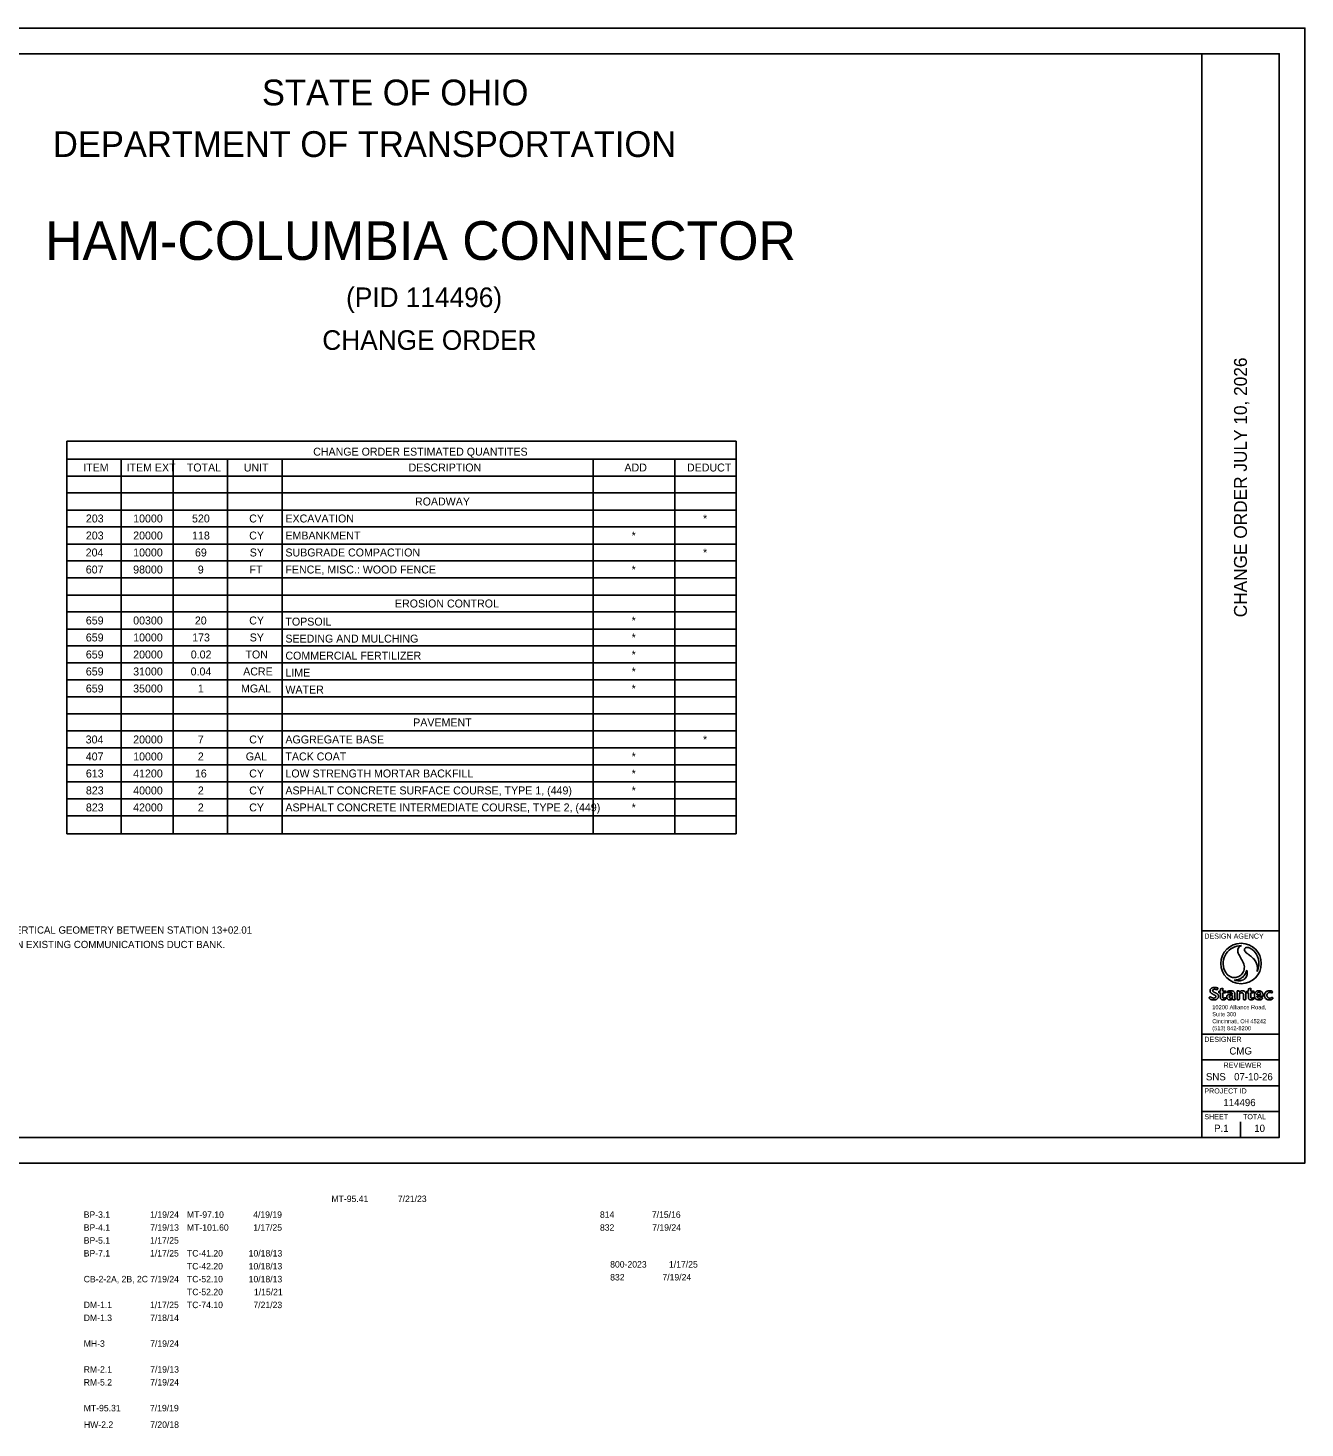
# Model space of a CAD drawing. Extents: x -42 to 202, y -27 to 49.
# Drawn here: x 9.26 to 34, y -5.13 to 22 of the extents above; entities that cross this region are included whole.
import ezdxf

# ---------------------------------------------------------------- set-up
doc = ezdxf.new("R2010")
doc.units = 0
for name, color, linetype in [('GM_X_Adjacent_County', 7, 'Continuous'), ('GM_X_County', 7, 'Continuous'), ('GM_X_Section', 7, 'Continuous'), ('GM_X_Township', 7, 'Continuous')]:
    doc.layers.add(name, color=color, linetype=linetype)

msp = doc.modelspace()

# ---------------------------------------------------------------- linework, layer by layer
at = {"layer": 'GM_X_Adjacent_County'}
for p, q in [((32, 0.5), (32, 21.5)), ((32, 4.5), (33.5, 4.5)), ((32, 2.5), (33.5, 2.5)), ((32, 2), (33.5, 2)), ((32, 1.5), (33.5, 1.5)), ((32, 1), (33.5, 1))]:
    msp.add_line(p, q, dxfattribs=at)
msp.add_lwpolyline([(1.5, 21.5), (33.5, 21.5), (33.5, 0.5), (1.5, 0.5)], close=True, dxfattribs=at)
at = {"layer": 'GM_X_County'}
for p, q in [((32.302, 3.358), (32.314, 3.392)), ((32.362, 3.336), (32.331, 3.336)), ((32.331, 3.336), (32.331, 3.303)), ((32.331, 3.303), (32.362, 3.303)), ((32.409, 3.389), (32.362, 3.376)), ((32.362, 3.376), (32.362, 3.336)), ((32.409, 3.336), (32.409, 3.389)), ((32.472, 3.336), (32.409, 3.336)), ((32.409, 3.219), (32.409, 3.303)), ((32.409, 3.303), (32.46, 3.303)), ((32.46, 3.303), (32.472, 3.336)), ((32.492, 3.325), (32.506, 3.297)), ((32.725, 3.337), (32.684, 3.337)), ((32.684, 3.337), (32.684, 3.184)), ((32.728, 3.317), (32.725, 3.337)), ((32.731, 3.184), (32.731, 3.285)), ((32.903, 3.336), (32.873, 3.336)), ((32.873, 3.336), (32.873, 3.303)), ((32.873, 3.303), (32.904, 3.303)), ((32.951, 3.389), (32.903, 3.376)), ((32.903, 3.376), (32.903, 3.336)), ((32.95, 3.219), (32.951, 3.303)), ((32.951, 3.336), (32.951, 3.389)), ((33.013, 3.336), (32.951, 3.336)), ((32.951, 3.303), (33.002, 3.303)), ((33.002, 3.303), (33.013, 3.336)), ((33.141, 3.265), (33.068, 3.265)), ((33.359, 3.296), (33.37, 3.327)), ((32.596, 3.247), (32.596, 3.209)), ((33.068, 3.236), (33.19, 3.236))]:
    msp.add_line(p, q, dxfattribs=at)
for points in [[(32.769, 4.215), (32.769, 4.215)], [(32.968, 4.147), (32.968, 4.147)]]:
    msp.add_lwpolyline(points, dxfattribs=at)
msp.add_circle((32.762, 3.869), 0.392, dxfattribs=at)
for start, end in [(88.7666, 203.6845), (88.7601, 88.7666), (333.7815, 53.4326), (247.1184, 251.458)]:
    msp.add_arc((32.762, 3.869), 0.346, start, end, dxfattribs=at)
for points, degree in [([(32.769, 4.215), (32.761, 4.213), (32.741, 4.209), (32.715, 4.183), (32.696, 4.14), (32.699, 4.091), (32.716, 4.045), (32.742, 3.999), (32.768, 3.949), (32.798, 3.902), (32.819, 3.854), (32.828, 3.802), (32.822, 3.749), (32.807, 3.702), (32.777, 3.658), (32.739, 3.627), (32.698, 3.609), (32.661, 3.597), (32.62, 3.597), (32.575, 3.604), (32.53, 3.624), (32.482, 3.665), (32.459, 3.705), (32.445, 3.73)], 3), ([(32.769, 4.215), (32.769, 4.215), (32.769, 4.215), (32.769, 4.215)], 2), ([(33.072, 3.716), (33.075, 3.728), (33.08, 3.751), (33.079, 3.788), (33.076, 3.82), (33.066, 3.85), (33.055, 3.884), (33.036, 3.922), (33.008, 3.957), (32.971, 3.994), (32.926, 4.027), (32.879, 4.065), (32.841, 4.093), (32.828, 4.127), (32.828, 4.152), (32.841, 4.169), (32.857, 4.181), (32.879, 4.183), (32.905, 4.178), (32.936, 4.165), (32.957, 4.153), (32.968, 4.147)], 3), ([(32.627, 3.55), (32.636, 3.549), (32.656, 3.548), (32.69, 3.554), (32.728, 3.563), (32.763, 3.583), (32.795, 3.606), (32.824, 3.637), (32.849, 3.673), (32.865, 3.71), (32.869, 3.732), (32.872, 3.742)], 3), ([(32.872, 3.742), (32.874, 3.734), (32.881, 3.711), (32.882, 3.674), (32.876, 3.633), (32.855, 3.596), (32.827, 3.562), (32.786, 3.543), (32.742, 3.533), (32.697, 3.532), (32.666, 3.538), (32.652, 3.541)], 3), ([(32.314, 3.392), (32.312, 3.393), (32.302, 3.398), (32.284, 3.402), (32.262, 3.405), (32.242, 3.406), (32.225, 3.404), (32.209, 3.401), (32.193, 3.395), (32.179, 3.385), (32.168, 3.371), (32.162, 3.357), (32.16, 3.344), (32.161, 3.332), (32.163, 3.321), (32.168, 3.311), (32.174, 3.303), (32.181, 3.295), (32.19, 3.288), (32.201, 3.282), (32.214, 3.275), (32.229, 3.268), (32.244, 3.262), (32.256, 3.255), (32.266, 3.248), (32.272, 3.24), (32.274, 3.231), (32.274, 3.223), (32.27, 3.214), (32.263, 3.206), (32.25, 3.2), (32.236, 3.198), (32.219, 3.199), (32.205, 3.202), (32.194, 3.208), (32.184, 3.212), (32.178, 3.218), (32.172, 3.22), (32.166, 3.222), (32.161, 3.222), (32.155, 3.22), (32.15, 3.216), (32.146, 3.209), (32.146, 3.203), (32.147, 3.196), (32.152, 3.189), (32.162, 3.179), (32.181, 3.17), (32.203, 3.164), (32.226, 3.163), (32.245, 3.163), (32.262, 3.165), (32.277, 3.17), (32.293, 3.177), (32.308, 3.189), (32.319, 3.203), (32.324, 3.22), (32.325, 3.236), (32.323, 3.25), (32.317, 3.261), (32.311, 3.273), (32.299, 3.282), (32.286, 3.291), (32.271, 3.298), (32.255, 3.305), (32.239, 3.312), (32.225, 3.32), (32.216, 3.328), (32.212, 3.337), (32.211, 3.345), (32.213, 3.353), (32.219, 3.36), (32.226, 3.365), (32.236, 3.369), (32.248, 3.369), (32.26, 3.369), (32.271, 3.367), (32.282, 3.365), (32.293, 3.362), (32.299, 3.359), (32.302, 3.358)], 3), ([(32.362, 3.303), (32.362, 3.273), (32.362, 3.242), (32.362, 3.207), (32.364, 3.198), (32.367, 3.187), (32.373, 3.179), (32.38, 3.173), (32.387, 3.168), (32.398, 3.164), (32.413, 3.163), (32.429, 3.163), (32.445, 3.165), (32.457, 3.172), (32.466, 3.179), (32.47, 3.187), (32.471, 3.194), (32.469, 3.2), (32.466, 3.204), (32.462, 3.206), (32.458, 3.207), (32.453, 3.207), (32.448, 3.206), (32.444, 3.202), (32.439, 3.199), (32.433, 3.196), (32.427, 3.194), (32.42, 3.195), (32.415, 3.198), (32.41, 3.202), (32.408, 3.21), (32.408, 3.215), (32.409, 3.219)], 3), ([(32.596, 3.275), (32.593, 3.275), (32.583, 3.275), (32.566, 3.274), (32.545, 3.273), (32.526, 3.269), (32.508, 3.261), (32.492, 3.248), (32.485, 3.229), (32.486, 3.211), (32.489, 3.196), (32.498, 3.183), (32.512, 3.171), (32.531, 3.164), (32.551, 3.163), (32.57, 3.166), (32.584, 3.171), (32.594, 3.178), (32.598, 3.183), (32.601, 3.185)], 3), ([(32.601, 3.185), (32.601, 3.184), (32.601, 3.18), (32.605, 3.174), (32.611, 3.167), (32.621, 3.163), (32.632, 3.163), (32.642, 3.165), (32.646, 3.173), (32.646, 3.181), (32.644, 3.192), (32.641, 3.221), (32.643, 3.252), (32.643, 3.285), (32.639, 3.302), (32.63, 3.316), (32.62, 3.327), (32.604, 3.336), (32.584, 3.341), (32.56, 3.342), (32.536, 3.34), (32.513, 3.335), (32.498, 3.328), (32.492, 3.325)], 3), ([(32.506, 3.297), (32.508, 3.298), (32.515, 3.302), (32.526, 3.305), (32.539, 3.308), (32.551, 3.309), (32.564, 3.309), (32.576, 3.305), (32.586, 3.299), (32.593, 3.291), (32.596, 3.282), (32.596, 3.277), (32.596, 3.275)], 3), ([(32.731, 3.285), (32.732, 3.286), (32.736, 3.289), (32.743, 3.293), (32.754, 3.3), (32.766, 3.304), (32.78, 3.304), (32.792, 3.3), (32.801, 3.291), (32.806, 3.28), (32.808, 3.265), (32.807, 3.244), (32.808, 3.216), (32.806, 3.193), (32.807, 3.177), (32.813, 3.169), (32.822, 3.163), (32.833, 3.163), (32.844, 3.165), (32.853, 3.172), (32.855, 3.184), (32.853, 3.207), (32.854, 3.234), (32.854, 3.264), (32.855, 3.283), (32.852, 3.3), (32.847, 3.311), (32.839, 3.323), (32.825, 3.333), (32.809, 3.341), (32.79, 3.341), (32.772, 3.34), (32.757, 3.335), (32.743, 3.329), (32.734, 3.321), (32.729, 3.318), (32.728, 3.317)], 3), ([(32.904, 3.303), (32.904, 3.273), (32.903, 3.242), (32.904, 3.207), (32.905, 3.198), (32.909, 3.187), (32.915, 3.179), (32.922, 3.173), (32.929, 3.168), (32.94, 3.164), (32.955, 3.163), (32.971, 3.163), (32.987, 3.165), (32.999, 3.172), (33.008, 3.179), (33.012, 3.187), (33.012, 3.194), (33.011, 3.2), (33.008, 3.204), (33.004, 3.206), (33, 3.207), (32.995, 3.207), (32.99, 3.206), (32.986, 3.202), (32.981, 3.199), (32.975, 3.196), (32.969, 3.194), (32.962, 3.195), (32.957, 3.198), (32.952, 3.202), (32.95, 3.21), (32.95, 3.215), (32.95, 3.219)], 3), ([(33.19, 3.236), (33.19, 3.24), (33.19, 3.252), (33.188, 3.271), (33.183, 3.292), (33.173, 3.308), (33.162, 3.322), (33.147, 3.332), (33.129, 3.339), (33.108, 3.341), (33.088, 3.34), (33.069, 3.334), (33.052, 3.325), (33.038, 3.311), (33.028, 3.295), (33.023, 3.277), (33.021, 3.258), (33.021, 3.238), (33.025, 3.22), (33.032, 3.202), (33.043, 3.186), (33.06, 3.174), (33.081, 3.164), (33.106, 3.163), (33.128, 3.163), (33.147, 3.167), (33.162, 3.174), (33.173, 3.184), (33.177, 3.194), (33.175, 3.202), (33.171, 3.209), (33.164, 3.211), (33.158, 3.211), (33.151, 3.209), (33.142, 3.204), (33.132, 3.197), (33.119, 3.195), (33.108, 3.194), (33.096, 3.197), (33.087, 3.204), (33.078, 3.211), (33.072, 3.221), (33.069, 3.23), (33.068, 3.234), (33.068, 3.236)], 3), ([(33.068, 3.265), (33.068, 3.267), (33.068, 3.27), (33.068, 3.278), (33.071, 3.287), (33.076, 3.296), (33.085, 3.304), (33.097, 3.309), (33.11, 3.309), (33.123, 3.305), (33.133, 3.299), (33.138, 3.287), (33.14, 3.276), (33.141, 3.269), (33.141, 3.265)], 3), ([(33.37, 3.327), (33.366, 3.33), (33.356, 3.335), (33.337, 3.34), (33.312, 3.343), (33.287, 3.34), (33.262, 3.332), (33.242, 3.318), (33.227, 3.3), (33.218, 3.278), (33.215, 3.255), (33.216, 3.23), (33.225, 3.209), (33.237, 3.192), (33.254, 3.178), (33.277, 3.167), (33.304, 3.163), (33.329, 3.164), (33.35, 3.17), (33.366, 3.177), (33.377, 3.187), (33.377, 3.197), (33.377, 3.205), (33.372, 3.209), (33.367, 3.212), (33.361, 3.212), (33.354, 3.211), (33.347, 3.205), (33.337, 3.201), (33.327, 3.197), (33.314, 3.196), (33.299, 3.197), (33.285, 3.204), (33.275, 3.215), (33.266, 3.228), (33.264, 3.243), (33.262, 3.257), (33.266, 3.272), (33.271, 3.285), (33.28, 3.296), (33.291, 3.304), (33.304, 3.309), (33.319, 3.31), (33.334, 3.309), (33.348, 3.304), (33.356, 3.299), (33.359, 3.296)], 3), ([(32.596, 3.209), (32.595, 3.208), (32.591, 3.205), (32.583, 3.2), (32.571, 3.196), (32.559, 3.195), (32.549, 3.198), (32.541, 3.202), (32.537, 3.208), (32.533, 3.215), (32.533, 3.222), (32.534, 3.229), (32.539, 3.236), (32.546, 3.24), (32.555, 3.244), (32.566, 3.246), (32.578, 3.246), (32.589, 3.247), (32.594, 3.247), (32.596, 3.247)], 3), ([(32.684, 3.184), (32.685, 3.182), (32.686, 3.177), (32.689, 3.17), (32.698, 3.163), (32.71, 3.163), (32.722, 3.164), (32.729, 3.172), (32.731, 3.179), (32.731, 3.182), (32.731, 3.184)], 3)]:
    msp.add_open_spline(points, degree=degree, dxfattribs=at)
at = {"layer": 'GM_X_Section'}
for p, q in [((10.017, 13.992), (22.979, 13.992)), ((10.017, 13.992), (10.017, 6.383)), ((22.979, 13.992), (22.979, 6.383)), ((10.017, 13.646), (22.979, 13.646)), ((11.071, 13.646), (11.071, 6.383)), ((12.075, 13.646), (12.075, 6.383)), ((13.13, 13.646), (13.13, 6.383)), ((14.184, 13.646), (14.184, 6.383)), ((20.212, 13.646), (20.212, 6.383)), ((21.793, 13.646), (21.793, 6.383)), ((10.017, 13.317), (22.979, 13.317)), ((10.017, 12.988), (22.979, 12.988)), ((10.017, 12.658), (22.979, 12.658)), ((10.017, 12.329), (22.979, 12.329)), ((10.017, 11.999), (22.979, 11.999)), ((10.017, 11.67), (22.979, 11.67)), ((10.017, 11.341), (22.979, 11.341)), ((10.017, 11.011), (22.979, 11.011)), ((10.017, 10.682), (22.979, 10.682)), ((10.017, 10.352), (22.979, 10.352)), ((10.017, 10.023), (22.979, 10.023)), ((10.017, 9.694), (22.979, 9.694)), ((10.017, 9.364), (22.979, 9.364)), ((10.017, 9.035), (22.979, 9.035)), ((10.017, 8.705), (22.979, 8.705)), ((10.017, 8.376), (22.979, 8.376)), ((10.017, 8.046), (22.979, 8.046)), ((10.017, 7.717), (22.979, 7.717)), ((10.017, 7.388), (22.979, 7.388)), ((10.017, 7.058), (22.979, 7.058)), ((10.017, 6.729), (22.979, 6.729)), ((10.017, 6.383), (22.979, 6.383)), ((32.75, 3.5), (32.75, 3.5)), ((32.375, 0.675), (32.375, 0.675)), ((32.75, 0.5), (32.75, 0.8))]:
    msp.add_line(p, q, dxfattribs=at)
at = {"layer": 'GM_X_Township'}
msp.add_lwpolyline([(0, 0), (34, 0), (34, 22), (0, 22)], close=True, dxfattribs=at)

# ---------------------------------------------------------------- texts
at = {"layer": 'GM_X_County'}
for s, height, p in [('STATE OF OHIO', 0.5, (13.795, 20.5)), ('DEPARTMENT OF TRANSPORTATION', 0.5, (9.747, 19.5)), ('HAM-COLUMBIA CONNECTOR', 0.75, (9.595, 17.505)), ('(PID 114496)', 0.38, (15.425, 16.591)), ('CHANGE ORDER', 0.38, (14.965, 15.762)), ('CHANGE ORDER ESTIMATED QUANTITES', 0.154, (14.788, 13.712)), ('ITEM', 0.154, (10.333, 13.405)), ('ITEM EXT', 0.154, (11.173, 13.405)), ('TOTAL', 0.154, (12.34, 13.405)), ('UNIT', 0.154, (13.443, 13.405)), ('DESCRIPTION', 0.154, (16.636, 13.405)), ('ADD', 0.154, (20.817, 13.405)), ('DEDUCT', 0.154, (22.029, 13.405)), ('ROADWAY', 0.154, (16.76, 12.746)), ('203', 0.154, (10.385, 12.417)), ('10000', 0.154, (11.301, 12.417)), ('520', 0.154, (12.441, 12.417)), ('CY', 0.154, (13.549, 12.417)), ('EXCAVATION', 0.154, (14.25, 12.417)), ('*', 0.154, (22.34, 12.417)), ('203', 0.154, (10.385, 12.087)), ('20000', 0.154, (11.301, 12.087)), ('118', 0.154, (12.442, 12.087)), ('CY', 0.154, (13.549, 12.087)), ('EMBANKMENT', 0.154, (14.25, 12.087)), ('*', 0.154, (20.957, 12.087)), ('204', 0.154, (10.381, 11.758)), ('10000', 0.154, (11.301, 11.758)), ('69', 0.154, (12.498, 11.758)), ('SY', 0.154, (13.559, 11.758)), ('SUBGRADE COMPACTION', 0.154, (14.25, 11.758)), ('*', 0.154, (22.34, 11.758)), ('607', 0.154, (10.383, 11.428)), ('98000', 0.154, (11.301, 11.428)), ('9', 0.154, (12.553, 11.428)), ('FT', 0.154, (13.555, 11.428)), ('FENCE, MISC.: WOOD FENCE', 0.154, (14.25, 11.428)), ('*', 0.154, (20.957, 11.428)), ('EROSION CONTROL', 0.154, (16.372, 10.769)), ('659', 0.154, (10.384, 10.44)), ('00300', 0.154, (11.301, 10.44)), ('20', 0.154, (12.496, 10.44)), ('CY', 0.154, (13.549, 10.44)), ('*', 0.154, (20.957, 10.44)), ('TOPSOIL', 0.154, (14.25, 10.418)), ('659', 0.154, (10.384, 10.111)), ('10000', 0.154, (11.301, 10.111)), ('173', 0.154, (12.444, 10.111)), ('SY', 0.154, (13.559, 10.111)), ('SEEDING AND MULCHING', 0.154, (14.25, 10.089)), ('*', 0.154, (20.957, 10.111)), ('659', 0.154, (10.384, 9.781)), ('20000', 0.154, (11.301, 9.781)), ('0.02', 0.154, (12.417, 9.781)), ('TON', 0.154, (13.476, 9.781)), ('COMMERCIAL FERTILIZER', 0.154, (14.25, 9.759)), ('*', 0.154, (20.957, 9.781)), ('659', 0.154, (10.384, 9.452)), ('31000', 0.154, (11.301, 9.452)), ('0.04', 0.154, (12.414, 9.452)), ('ACRE', 0.154, (13.432, 9.452)), ('LIME', 0.154, (14.25, 9.43)), ('*', 0.154, (20.957, 9.452)), ('659', 0.154, (10.384, 9.122)), ('35000', 0.154, (11.301, 9.122)), ('1', 0.154, (12.554, 9.122)), ('MGAL', 0.154, (13.39, 9.122)), ('WATER', 0.154, (14.25, 9.101)), ('*', 0.154, (20.957, 9.122)), ('PAVEMENT', 0.154, (16.725, 8.464)), ('304', 0.154, (10.381, 8.134)), ('20000', 0.154, (11.301, 8.134)), ('7', 0.154, (12.553, 8.134)), ('CY', 0.154, (13.549, 8.134)), ('AGGREGATE BASE', 0.154, (14.25, 8.134)), ('*', 0.154, (22.34, 8.134)), ('407', 0.154, (10.383, 7.805)), ('10000', 0.154, (11.301, 7.805)), ('2', 0.154, (12.554, 7.805)), ('GAL', 0.154, (13.482, 7.805)), ('TACK COAT', 0.154, (14.25, 7.805)), ('*', 0.154, (20.957, 7.805)), ('613', 0.154, (10.385, 7.475)), ('41200', 0.154, (11.301, 7.475)), ('16', 0.154, (12.497, 7.475)), ('CY', 0.154, (13.549, 7.475)), ('LOW STRENGTH MORTAR BACKFILL', 0.154, (14.25, 7.475)), ('*', 0.154, (20.957, 7.475)), ('823', 0.154, (10.385, 7.146)), ('40000', 0.154, (11.301, 7.146)), ('2', 0.154, (12.554, 7.146)), ('CY', 0.154, (13.549, 7.146)), ('ASPHALT CONCRETE SURFACE COURSE, TYPE 1, (449)', 0.154, (14.25, 7.146)), ('*', 0.154, (20.957, 7.146)), ('823', 0.154, (10.385, 6.817)), ('42000', 0.154, (11.301, 6.817)), ('2', 0.154, (12.554, 6.817)), ('CY', 0.154, (13.549, 6.817)), ('ASPHALT CONCRETE INTERMEDIATE COURSE, TYPE 2, (449)', 0.154, (14.25, 6.817)), ('*', 0.154, (20.957, 6.817)), ('REVISE SHARED USE PATH HORIZONTAL AND VERTICAL GEOMETRY BETWEEN STATION 13+02.01', 0.14, (4.622, 4.448)), ('AND STATION 17+89.92 TO AVOID IMPACTS TO AN EXISTING COMMUNICATIONS DUCT BANK. ', 0.14, (4.622, 4.168)), ('MT-95.41', 0.125, (15.141, -0.753)), ('7/21/23', 0.125, (16.428, -0.753)), ('BP-3.1', 0.125, (10.343, -1.06)), ('1/19/24', 0.125, (11.63, -1.06)), ('MT-97.10', 0.125, (12.343, -1.06)), ('4/19/19', 0.125, (13.626, -1.06)), ('814', 0.125, (20.343, -1.06)), ('7/15/16', 0.125, (21.348, -1.06)), ('BP-4.1', 0.125, (10.343, -1.31)), ('7/19/13', 0.125, (11.63, -1.31)), ('MT-101.60', 0.125, (12.343, -1.31)), ('1/17/25', 0.125, (13.627, -1.31)), ('832', 0.125, (20.343, -1.31)), ('7/19/24', 0.125, (21.355, -1.31)), ('BP-5.1', 0.125, (10.343, -1.56)), ('1/17/25', 0.125, (11.627, -1.56)), ('BP-7.1', 0.125, (10.343, -1.81)), ('1/17/25', 0.125, (11.627, -1.81)), ('TC-41.20', 0.125, (12.343, -1.81)), ('10/18/13', 0.125, (13.538, -1.81)), ('800-2023', 0.125, (20.541, -2.024)), ('1/17/25', 0.125, (21.68, -2.024)), ('TC-42.20', 0.125, (12.343, -2.06)), ('10/18/13', 0.125, (13.538, -2.06)), ('832', 0.125, (20.541, -2.274)), ('7/19/24', 0.125, (21.553, -2.274)), ('CB-2-2A, 2B, 2C', 0.125, (10.343, -2.31)), ('7/19/24', 0.125, (11.63, -2.31)), ('TC-52.10', 0.125, (12.343, -2.31)), ('TC-52.20', 0.125, (12.343, -2.56)), ('10/18/13', 0.125, (13.538, -2.31)), ('1/15/21', 0.125, (13.64, -2.56)), ('DM-1.1', 0.125, (10.343, -2.81)), ('1/17/25', 0.125, (11.627, -2.81)), ('TC-74.10', 0.125, (12.343, -2.81)), ('7/21/23', 0.125, (13.63, -2.81)), ('DM-1.3', 0.125, (10.343, -3.06)), ('7/18/14', 0.125, (11.63, -3.06)), ('MH-3', 0.125, (10.343, -3.56)), ('7/19/24', 0.125, (11.63, -3.56)), ('RM-2.1', 0.125, (10.343, -4.06)), ('7/19/13', 0.125, (11.63, -4.06)), ('RM-5.2', 0.125, (10.343, -4.31)), ('7/19/24', 0.125, (11.63, -4.31)), ('MT-95.31', 0.125, (10.343, -4.81)), ('7/19/19', 0.125, (11.626, -4.81)), ('HW-2.2', 0.125, (10.348, -5.131)), ('7/20/18', 0.125, (11.63, -5.131))]:
    msp.add_text(s, height=height, dxfattribs=at).set_placement(p)
for s, height, p in [('10200 Alliance Road,', 0.07948, (32.204, 2.982)), ('Suite 300', 0.0795, (32.204, 2.847)), ('Cincinnati, OH 45242', 0.07948, (32.204, 2.711)), ('(513) 842-8200', 0.07948, (32.204, 2.575))]:
    msp.add_text(s, height=height, rotation=360, dxfattribs=at).set_placement(p)
at = {"layer": 'GM_X_Section'}
msp.add_text('CHANGE ORDER JULY 10, 2026 ', height=0.25, rotation=90, dxfattribs=at).set_placement((32.875, 10.579))
for s, height, p in [('DESIGN AGENCY', 0.1, (32.05, 4.35)), ('DESIGNER', 0.1, (32.05, 2.35)), ('CMG', 0.14, (32.535, 2.105)), ('REVIEWER', 0.1, (32.422, 1.85)), ('SNS', 0.14, (32.081, 1.605)), ('07-10-26', 0.14, (32.627, 1.605)), ('PROJECT ID', 0.1, (32.05, 1.35)), ('114496', 0.14, (32.419, 1.105)), ('SHEET', 0.1, (32.05, 0.85)), ('TOTAL', 0.1, (32.8, 0.85)), ('P.1', 0.14, (32.24, 0.605)), ('10', 0.14, (33.017, 0.605))]:
    msp.add_text(s, height=height, dxfattribs=at).set_placement(p)

doc.saveas('drawing.dxf')
